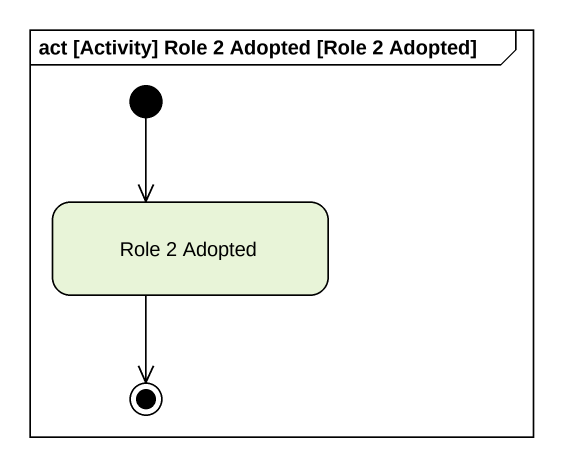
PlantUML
@startuml
mainframe act [Activity] Role 2 Adopted [Role 2 Adopted]
hide empty description
state "Role 2 Adopted" as Role_2_Adopted
[*] --> Role_2_Adopted
Role_2_Adopted --> [*]
@enduml
